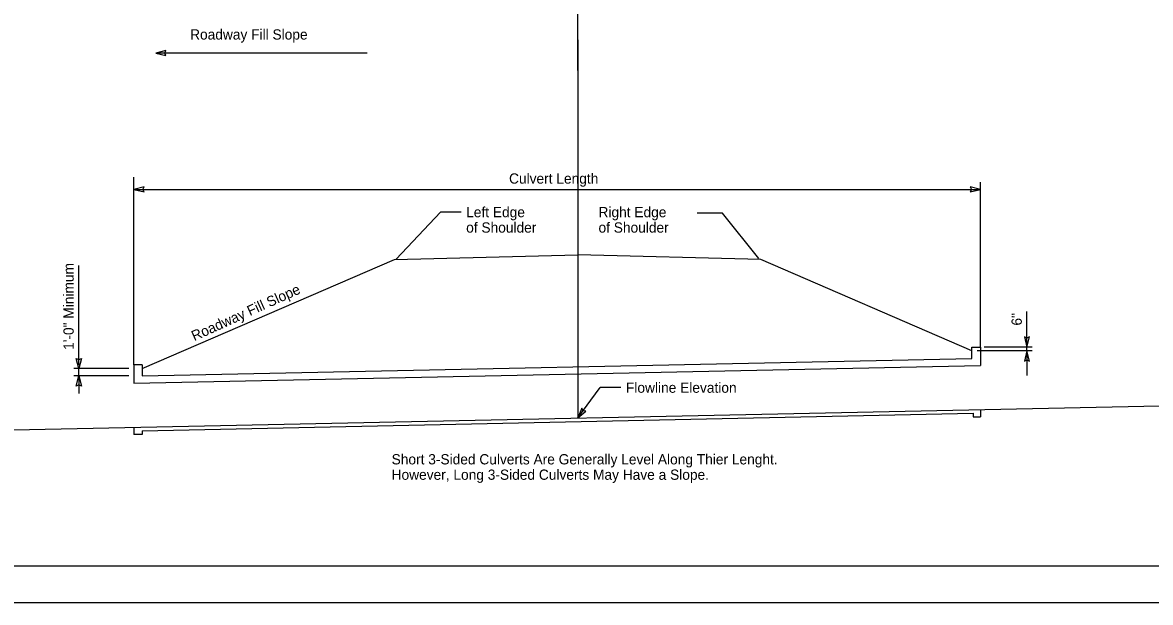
# Model space of a CAD drawing. Extents: x 491 to 818, y 1145 to 1233.
# Drawn here: x 523 to 584.6, y 1144.9 to 1176.5 of the extents above; entities that cross this region are included whole.
import ezdxf

# ---------------------------------------------------------------- set-up
doc = ezdxf.new("R2010")
doc.units = 0
for name, color, linetype in [('01-Slab', 7, 'Continuous'), ('03-Dimensions', 7, 'Continuous'), ('06-CenterLine', 7, 'Continuous'), ('10-Sheet Border', 7, 'Continuous'), ('11-Sheet Trim', 7, 'Continuous'), ('Level 3', 7, 'Continuous')]:
    doc.layers.add(name, color=color, linetype=linetype)

# ---------------------------------------------------------------- blocks, each defined once
blk = doc.blocks.new('ARHEAD')
at = {"layer": 'Level 3'}
blk.add_lwpolyline([(0, 0), (-0.133, 0.033), (-0.117, 0), (-0.133, -0.033)], close=True, dxfattribs=at)

msp = doc.modelspace()

# ---------------------------------------------------------------- linework, layer by layer
at = {"layer": '01-Slab'}
for p, q in [((543.329, 1163.613), (553.329, 1163.869)), ((563.329, 1163.613), (553.329, 1163.869)), ((529.576, 1157.658), (543.329, 1163.613)), ((574.84, 1158.629), (563.329, 1163.613)), ((574.84, 1158.829), (575.302, 1158.829)), ((574.84, 1158.219), (574.84, 1158.829)), ((575.302, 1158.829), (575.302, 1157.829)), ((529.576, 1157.268), (574.84, 1158.219)), ((529.114, 1157.858), (529.114, 1156.858)), ((529.576, 1157.858), (529.114, 1157.858)), ((529.114, 1156.858), (575.302, 1157.829)), ((529.576, 1157.858), (529.576, 1157.268)), ((520.049, 1154.267), (600.031, 1155.948)), ((529.576, 1154.267), (574.902, 1155.22)), ((574.902, 1155.22), (574.902, 1155.028)), ((574.902, 1155.028), (575.302, 1155.028)), ((575.302, 1155.428), (575.302, 1155.028)), ((529.114, 1154.458), (529.114, 1154.058)), ((529.576, 1154.058), (529.114, 1154.058)), ((529.576, 1154.267), (529.576, 1154.058))]:
    msp.add_line(p, q, dxfattribs=at)
at = {"layer": '03-Dimensions'}
for p, q in [((541.836, 1174.877), (530.307, 1174.877)), ((529.114, 1157.858), (529.114, 1168.101)), ((529.114, 1167.437), (575.302, 1167.437)), ((575.302, 1158.829), (575.302, 1167.826)), ((545.845, 1166.199), (543.433, 1163.636)), ((546.965, 1166.199), (545.845, 1166.199)), ((561.237, 1166.145), (559.844, 1166.145)), ((563.208, 1163.675), (561.237, 1166.145)), ((526.114, 1157.858), (526.114, 1163.292)), ((577.84, 1158.829), (577.84, 1160.781)), ((578.12, 1158.829), (575.503, 1158.829)), ((577.84, 1158.629), (577.84, 1158.829)), ((577.84, 1158.629), (577.84, 1158.829)), ((578.12, 1158.629), (575.12, 1158.629)), ((577.84, 1158.629), (577.84, 1157.289)), ((528.834, 1157.658), (525.834, 1157.658)), ((526.114, 1157.268), (526.114, 1157.658)), ((528.834, 1157.268), (525.834, 1157.268)), ((526.114, 1157.268), (526.114, 1156.299)), ((553.329, 1154.966), (554.564, 1156.621)), ((555.684, 1156.621), (554.564, 1156.621))]:
    msp.add_line(p, q, dxfattribs=at)
for points in [[(577.84, 1158.829), (577.98, 1159.389), (577.84, 1159.319), (577.7, 1159.389)], [(526.114, 1157.658), (525.974, 1158.218), (526.114, 1158.148), (526.254, 1158.218)], [(577.84, 1158.629), (577.7, 1158.069), (577.84, 1158.139), (577.98, 1158.069)], [(526.114, 1157.268), (526.254, 1156.708), (526.114, 1156.778), (525.974, 1156.708)]]:
    msp.add_lwpolyline(points, close=True, dxfattribs=at)
at = {"layer": '06-CenterLine'}
for p, q in [((553.329, 1173.924), (553.329, 1225.863)), ((553.329, 1175.607), (553.329, 1154.966))]:
    msp.add_line(p, q, dxfattribs=at)
at = {"layer": '10-Sheet Border'}
msp.add_lwpolyline([(496.017, 1146.899), (633.017, 1146.899), (633.017, 1230.898), (496.017, 1230.898)], close=True, dxfattribs=at)
at = {"layer": '11-Sheet Trim'}
msp.add_lwpolyline([(491.017, 1144.899), (635.017, 1144.899), (635.017, 1232.898), (491.017, 1232.898)], close=True, dxfattribs=at)

# ---------------------------------------------------------------- block references
at = {"layer": '03-Dimensions'}
for p, xscale, yscale, rotation in [((530.307, 1174.877), 4.199991600000001, 4.1999916000000015, -179.49999877114428), ((529.114, 1167.437), 4.199991600000001, 4.199991600000001, 179.99888197364848), ((575.302, 1167.437), 4.199991600000001, 4.199991600000001, -0.0011180263515280467), ((553.329, 1154.966), 4.1999916, 4.1999916000000015, -126.73217674206288)]:
    msp.add_blockref('ARHEAD', p, dxfattribs=dict(at, xscale=xscale, yscale=yscale, rotation=rotation))

# ---------------------------------------------------------------- texts
for s, rotation, p in [('Roadway Fill Slope', 360, (532.184, 1175.615)), ('1\'-0" Minimum', 90, (525.834, 1158.683)), ('Roadway Fill Slope', 24.25027, (532.411, 1159.153)), ('6"', 90, (577.56, 1160.008))]:
    msp.add_text(s, height=0.56, rotation=rotation, dxfattribs=at).set_placement(p)
for s, p in [('Culvert Length', (549.585, 1167.752)), ('Left Edge ', (547.245, 1165.919)), ('Right Edge ', (554.465, 1165.919)), ('of Shoulder', (547.245, 1165.079)), ('of Shoulder', (554.465, 1165.079)), ('Flowline Elevation', (555.964, 1156.341)), ('Short 3-Sided Culverts Are Generally Level Along Thier Lenght.  ', (543.178, 1152.431)), ('However, Long 3-Sided Culverts May Have a Slope.', (543.178, 1151.591))]:
    msp.add_text(s, height=0.56, dxfattribs=at).set_placement(p)

doc.saveas('drawing.dxf')
